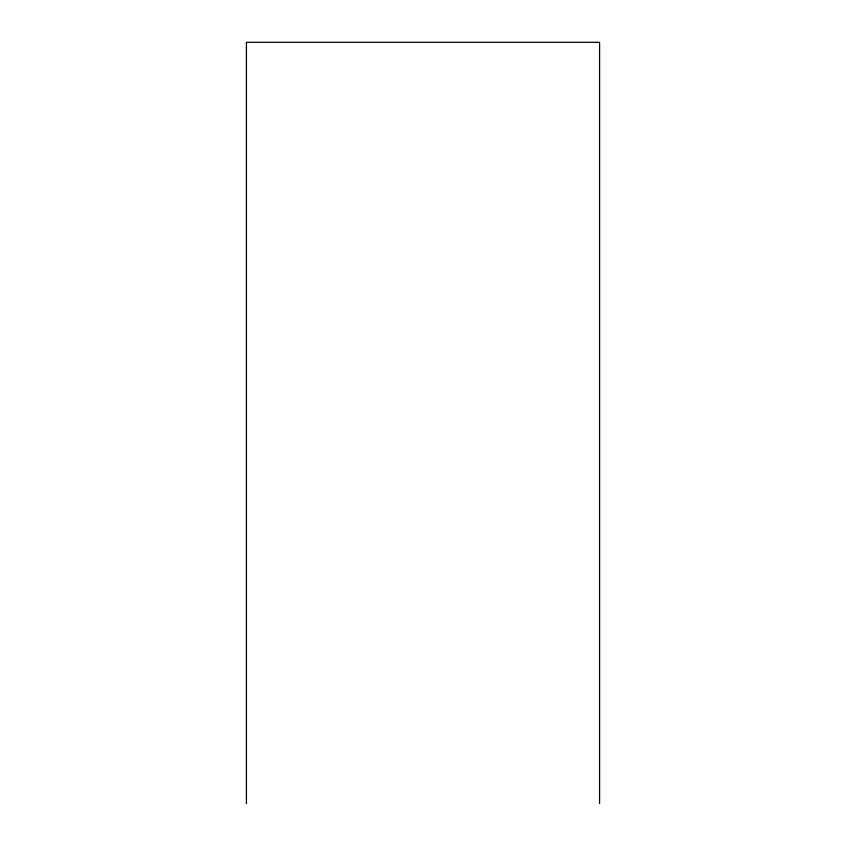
<?xml version="1.0" encoding="UTF-8"?>
<svg xmlns="http://www.w3.org/2000/svg" width="846" height="846" viewBox="0 0 846 846"><rect width="100%" height="100%" fill="white"/><g stroke="black" fill="none" stroke-linecap="round" stroke-linejoin="round"><path stroke-width="1.27" d="M599.581 803.7L599.581 42.3L246.419 42.3L246.419 803.7"/></g></svg>
